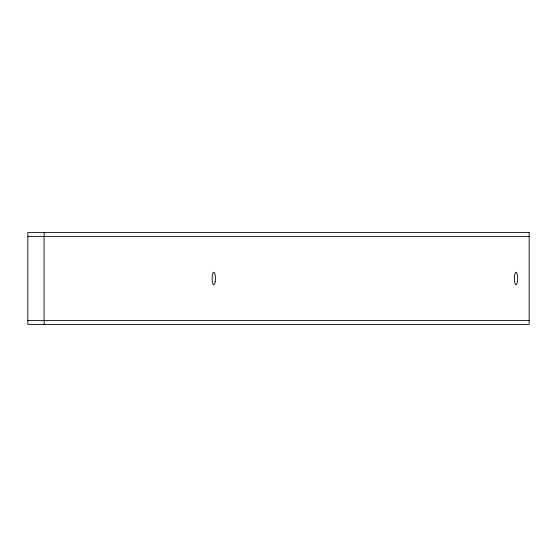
<?xml version="1.0" encoding="UTF-8"?>
<svg xmlns="http://www.w3.org/2000/svg" width="557" height="557" viewBox="0 0 557 557"><rect width="100%" height="100%" fill="white"/><g stroke="black" fill="none" stroke-linecap="round" stroke-linejoin="round"><path stroke-width="0.84" d="M27.85 236.391L529.15 236.391M27.85 320.609L529.15 320.609M44.198 232.603L44.198 236.391M44.198 320.609L44.198 324.397M44.066 236.398L44.066 320.609M529.15 232.603L27.85 232.603L27.85 324.397L529.15 324.397L529.15 232.603M215.197 281.731A6.315 1.636 -90 0 0 213.811 272.185A6.315 1.636 -90 0 0 212.363 281.584A6.315 1.636 -90 0 0 215.197 281.731M514.633 275.346A6.315 1.636 90 0 0 516.047 284.815A6.315 1.636 90 0 0 517.467 275.346A6.315 1.636 90 0 0 514.633 275.346"/></g></svg>
